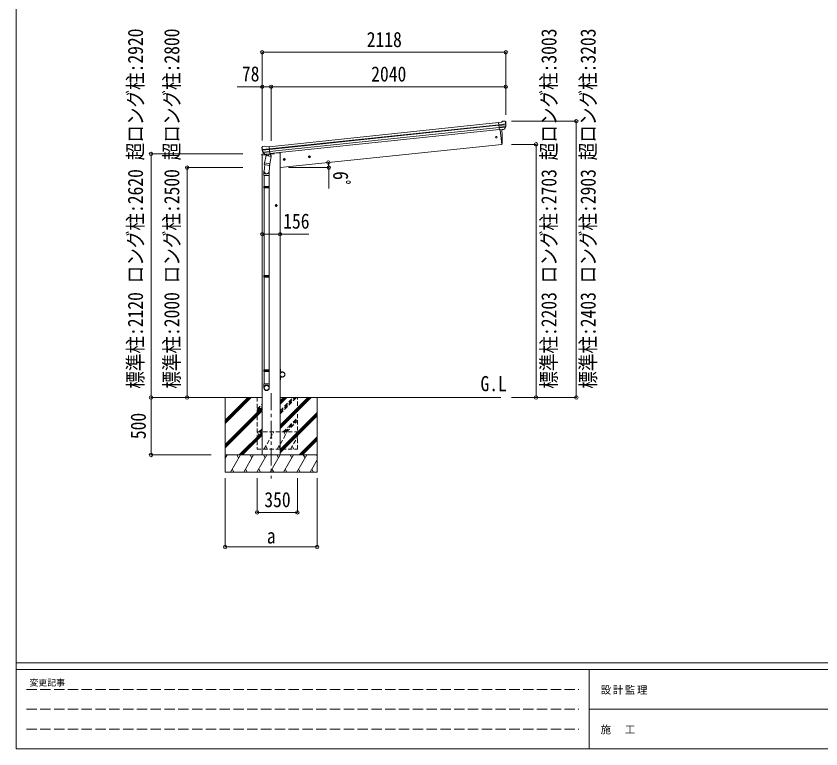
# Model space of a CAD drawing. Units: millimetres, scale not verified. Extents: x -8432 to 28176, y -5820 to 5820.
# Drawn here: x -8432 to -1432, y -5820 to 556 of the extents above; entities that cross this region are included whole.
import ezdxf
from ezdxf.enums import TextEntityAlignment as Align

# ---------------------------------------------------------------- set-up
doc = ezdxf.new("R2010")
doc.units = ezdxf.units.MM
doc.header["$LTSCALE"] = 30
doc.header["$PDMODE"] = 32
doc.header["$PDSIZE"] = 30
for name, pattern in [('CHAIN1', [8, 5, -1, 1, -1]), ('DASHED1', [1.8, 1.2, -0.6]), ('DASHED3', [4, 3, -1])]:
    doc.linetypes.add(name, pattern=pattern)
for name, color, linetype, lineweight in [('0-0_0', 7, 'Continuous', 9), ('0-1_本体', 5, 'CHAIN1', 9), ('0-3_ELV2', 4, 'Continuous', 9), ('0-6_OTH_LINE', 6, 'Continuous', 9), ('0-7_SHAPE', 7, 'Continuous', 9), ('0-9_OUTLINE', 7, 'Continuous', 9), ('F-0_240', 7, 'Continuous', 9)]:
    doc.layers.add(name, color=color, linetype=linetype, lineweight=lineweight)
doc.styles.add('ＭＳ ゴシック', font='')
doc.styles.get('ＭＳ ゴシック').set_extended_font_data('MS Gothic')

msp = doc.modelspace()

# ---------------------------------------------------------------- linework, layer by layer
at = {"layer": '0-0_0'}
for p, q in [((-6742.37, -2762.41), (-6291.23, -2762.41)), ((-6613.73, -2988.98), (-6387.1, -2762.35)), ((-6613.73, -2974.84), (-6401.24, -2762.35)), ((-6613.73, -2960.69), (-6415.38, -2762.35)), ((-6135.73, -2819.35), (-6078.73, -2762.35)), ((-6135.73, -2805.2), (-6092.87, -2762.35)), ((-6135.73, -2791.06), (-6107.02, -2762.35)), ((-6135.73, -2762.41), (-4216.79, -2762.41)), ((-6135.73, -3031.48), (-5866.66, -2762.41)), ((-6135.73, -3017.34), (-5880.8, -2762.41)), ((-6135.73, -3003.19), (-5894.94, -2762.41)), ((-5813.73, -2762.41), (-5813.73, -3412.35)), ((-6613.73, -3172.82), (-6291.73, -2850.83)), ((-6613.73, -3186.97), (-6291.73, -2864.97)), ((-6613.73, -3201.11), (-6291.73, -2879.11)), ((-6135.73, -3215.32), (-5813.73, -2893.33)), ((-6135.73, -3229.47), (-5813.73, -2907.47)), ((-6135.73, -3243.61), (-5813.73, -2921.61)), ((-6491.12, -3262.35), (-6291.73, -3062.96)), ((-6476.98, -3262.35), (-6291.73, -3077.1)), ((-6462.83, -3262.35), (-6291.73, -3091.24)), ((-5970.62, -3262.35), (-5813.73, -3105.46)), ((-5956.48, -3262.35), (-5813.73, -3119.6)), ((-5942.33, -3262.35), (-5813.73, -3133.74)), ((-5813.73, -3262.35), (-6613.73, -3262.35)), ((-6613.73, -3291.29), (-6597.02, -3262.35)), ((-6612.02, -3288.33), (-6613.73, -3285.37)), ((-6568.15, -3412.35), (-6481.55, -3262.35)), ((-6496.55, -3288.33), (-6511.55, -3262.35)), ((-6452.68, -3412.35), (-6366.08, -3262.35)), ((-6381.08, -3288.33), (-6396.08, -3262.35)), ((-6337.21, -3412.35), (-6250.61, -3262.35)), ((-6265.61, -3288.33), (-6280.61, -3262.35)), ((-6221.74, -3412.35), (-6135.14, -3262.35)), ((-6150.14, -3288.33), (-6165.14, -3262.35)), ((-6106.27, -3412.35), (-6019.67, -3262.35)), ((-6034.67, -3288.33), (-6049.67, -3262.35)), ((-5990.8, -3412.35), (-5904.2, -3262.35)), ((-5919.2, -3288.33), (-5934.2, -3262.35)), ((-5813.73, -3271.02), (-5818.73, -3262.35)), ((-5875.33, -3412.35), (-5813.73, -3305.64)), ((-6553.15, -3386.37), (-6538.15, -3412.35)), ((-6437.68, -3386.37), (-6422.68, -3412.35)), ((-6322.21, -3386.37), (-6307.21, -3412.35)), ((-6206.74, -3386.37), (-6191.74, -3412.35)), ((-6091.27, -3386.37), (-6076.27, -3412.35)), ((-5975.8, -3386.37), (-5960.81, -3412.35)), ((-5860.34, -3386.37), (-5845.34, -3412.35))]:
    msp.add_line(p, q, dxfattribs=at)
at = {"layer": '0-0_0', "linetype": 'DASHED1'}
for p, q in [((-6335.73, -2762.41), (-6335.73, -3212.41)), ((-6135.73, -2905.17), (-5992.96, -2762.41)), ((-6135.73, -2891.03), (-6007.1, -2762.41)), ((-6135.73, -2876.89), (-6021.25, -2762.41)), ((-5985.73, -3212.41), (-5985.73, -2762.41)), ((-6335.73, -2864.75), (-6291.23, -2820.25)), ((-6335.73, -2878.9), (-6291.23, -2834.4)), ((-6335.73, -2893.04), (-6291.23, -2848.54)), ((-6060.73, -3014.02), (-5985.73, -2939.02)), ((-6094.98, -3062.41), (-5985.73, -2953.16)), ((-6080.83, -3062.41), (-5985.73, -2967.3)), ((-6335.73, -3115.52), (-6305.06, -3062.41)), ((-6335.73, -3062.41), (-5985.73, -3062.41)), ((-6320.06, -3088.39), (-6335.07, -3062.41)), ((-6321.25, -3062.41), (-6291.23, -3032.38)), ((-6307.11, -3062.41), (-6291.23, -3046.53)), ((-6292.97, -3062.41), (-6291.23, -3060.67)), ((-6276.2, -3212.41), (-6189.59, -3062.41)), ((-6204.59, -3088.39), (-6219.6, -3062.41)), ((-6160.73, -3212.41), (-6074.12, -3062.41)), ((-6109.12, -3062.41), (-6063.12, -3016.41)), ((-6089.12, -3088.39), (-6104.12, -3062.41)), ((-6045.26, -3212.41), (-5985.73, -3109.3)), ((-6335.73, -3212.41), (-5985.73, -3212.41)), ((-6261.2, -3186.43), (-6246.2, -3212.41)), ((-6145.73, -3186.43), (-6130.73, -3212.41)), ((-6030.26, -3186.43), (-6015.26, -3212.41))]:
    msp.add_line(p, q, dxfattribs=at)
at = {"layer": '0-0_0'}
msp.add_lwpolyline([(-6613.73, -2762.41), (-6613.73, -3412.35), (-5813.73, -3412.35)], dxfattribs=at)
at = {"layer": '0-1_本体'}
msp.add_line((-6213.73, -2724.11), (-6213.73, -3467.43), dxfattribs=at)
at = {"layer": '0-3_ELV2'}
for p, q in [((-6231.32, -580.4), (-4235.24, -370.61)), ((-6229.33, -599.3), (-4233.25, -389.5)), ((-6228.91, -603.48), (-4232.81, -393.68)), ((-6226.81, -623.34), (-4230.72, -413.54)), ((-4208.92, -365.83), (-4235.44, -368.62)), ((-4228.66, -433.17), (-4235.44, -368.62)), ((-4233.29, -389.15), (-4173.55, -382.87)), ((-4173.07, -388.73), (-4232.67, -395)), ((-4173.91, -405.49), (-4230.94, -411.48)), ((-4175.29, -410.15), (-4230.47, -415.95)), ((-4208.92, -365.83), (-4197.32, -358.86)), ((-4196.09, -358.45), (-4182.61, -357.03)), ((-4183.86, -426.73), (-4174.41, -408.43)), ((-4182.8, -427.16), (-4172.68, -408.9)), ((-4178.94, -358.12), (-4178.94, -358.11)), ((-4178.94, -358.12), (-4173.76, -362.31)), ((-4172.37, -366.01), (-4172.68, -364.16)), ((-4228.96, -430.28), (-6225.05, -640.07)), ((-4185.31, -428.38), (-4228.68, -432.94)), ((-4228.66, -433.17), (-4218.71, -432.12)), ((-4221.78, -432.44), (-4208.39, -559.84)), ((-4218.71, -432.12), (-4218.44, -432.19)), ((-4218.44, -432.19), (-4193.11, -429.52)), ((-4193.11, -429.52), (-4192.86, -429.41)), ((-4192.86, -429.41), (-4185.17, -428.6)), ((-4208.39, -559.84), (-6135.73, -762.41)), ((-4208.39, -559.84), (-4206.34, -559.55)), ((-6293.77, -588.98), (-6293.85, -587.1)), ((-6288.98, -579.89), (-6293.18, -585.07)), ((-6229.37, -598.94), (-6289.11, -605.22)), ((-6288.98, -579.89), (-6288.98, -579.89)), ((-6288.36, -611.06), (-6228.76, -604.8)), ((-6272.14, -576.65), (-6285.62, -578.06)), ((-6284.06, -627.27), (-6227.02, -621.28)), ((-6281.73, -631.54), (-6226.55, -625.75)), ((-6258.05, -581.2), (-6270.85, -576.79)), ((-6258.05, -581.2), (-6231.53, -578.41)), ((-6224.75, -642.97), (-6231.53, -578.41)), ((-6293.48, -647.57), (-6294.38, -654.4)), ((-6294.38, -654.4), (-6260.64, -650.85)), ((-6291.23, -3262.35), (-6291.23, -654.07)), ((-6273.97, -643.2), (-6290.82, -644.97)), ((-6270.85, -646.62), (-6284.55, -630.86)), ((-6269.91, -645.98), (-6282.96, -630.05)), ((-6260.55, -646.73), (-6268.24, -647.54)), ((-6268.15, -647.3), (-6224.77, -642.74)), ((-6260.28, -646.79), (-6260.55, -646.73)), ((-6234.94, -644.13), (-6260.28, -646.79)), ((-6234.69, -644.01), (-6234.94, -644.13)), ((-6224.75, -642.97), (-6234.69, -644.01)), ((-6220.63, -646.65), (-6191.36, -643.57)), ((-6186.5, -636.02), (-6186.93, -639.25)), ((-6135.73, -3262.35), (-6135.73, -633.41)), ((-6089.57, -690.19), (-6109.46, -692.28)), ((-6100.3, -683.77), (-6106.37, -688.18)), ((-6106.37, -688.18), (-6105.59, -695.64)), ((-6105.59, -695.64), (-6098.73, -698.7)), ((-6098.47, -701.18), (-6100.56, -681.29)), ((-6093.44, -686.82), (-6100.3, -683.77)), ((-5870.77, -667.19), (-5890.66, -669.28)), ((-5881.5, -660.77), (-5887.58, -665.18)), ((-5887.58, -665.18), (-5886.79, -672.65)), ((-5886.79, -672.65), (-5879.93, -675.7)), ((-5879.67, -678.18), (-5881.76, -658.29)), ((-5874.65, -663.82), (-5881.5, -660.77)), ((-6159.73, -1091.96), (-6179.73, -1091.96)), ((-6169.73, -1084.45), (-6176.23, -1088.2)), ((-6176.23, -1088.2), (-6176.23, -1095.71)), ((-6176.23, -1095.71), (-6169.73, -1099.46)), ((-6169.73, -1101.96), (-6169.73, -1081.96)), ((-6163.23, -1088.2), (-6169.73, -1084.45)), ((-6135.73, -3062.41), (-6135.73, -2512.41)), ((-6135.73, -2517.41), (-6133.73, -2517.41)), ((-6133.73, -2540.11), (-6133.73, -2517.41)), ((-6110.73, -2540.11), (-6133.73, -2540.11)), ((-6133.73, -2542.11), (-6115.73, -2542.11)), ((-6133.73, -2582.71), (-6115.73, -2582.71)), ((-6133.73, -2584.71), (-6133.73, -2607.41)), ((-6115.73, -2584.71), (-6133.73, -2584.71)), ((-6135.73, -2607.41), (-6133.73, -2607.41))]:
    msp.add_line(p, q, dxfattribs=at)
for points in [[(-6135.73, -633.41), (-6155.73, -633.41), (-6186.58, -636.65)], [(-6098.73, -698.7), (-6092.66, -694.28), (-6093.44, -686.82)], [(-5879.93, -675.7), (-5873.86, -671.29), (-5874.65, -663.82)], [(-6169.73, -1099.46), (-6163.23, -1095.71), (-6163.23, -1088.2)]]:
    msp.add_lwpolyline(points, dxfattribs=at)
for centre, radius in [((-4255.18, -497.29), 6.5), ((-6099.51, -691.23), 8.5), ((-6099.51, -691.23), 7.7), ((-6099.51, -691.23), 6.5), ((-5880.72, -668.23), 8.5), ((-5880.72, -668.23), 7.7), ((-5880.72, -668.23), 6.5), ((-6169.73, -1091.96), 8.5), ((-6169.73, -1091.96), 7.7), ((-6169.73, -1091.96), 6.5), ((-6115.73, -2562.41), 20), ((-6213.48, -3112.35), 5)]:
    msp.add_circle(centre, radius, dxfattribs=at)
for centre, radius, start, end in [((-4195.78, -361.43), 3, 96.02369, 120.97631), ((-4182.09, -362), 5, 51.04426, 95.95574), ((-4365.93, -387.66), 192.44, 1.4271, 6.57578), ((-4177.07, -407.05), 3, 332.69111, 354.20009), ((-4373.26, -387.12), 200.2, 354.20009, 359.53883), ((-4128.28, -380.75), 45.32, 182.67122, 185.64518), ((-4172.88, -390.07), 1.35, 95.1605, 97.91927), ((-4170.28, -388.52), 2.74, 179.02151, 184.43412), ((-4175.31, -407.44), 3, 331, 354.13916), ((-4373.26, -387.12), 202, 354.13916, 6), ((-5102.99, -519.63), 900, 357.63919, 5.64986), ((-4185.42, -425.71), 2.99, 285.2717, 331.00739), ((-4206.75, -556.58), 3, 278, 357.63919), ((-6092.87, -567.86), 202, 186, 197.86084), ((-6099.94, -569.91), 192.44, 185.42422, 190.5729), ((-6333.83, -612.57), 45.32, 6.35482, 9.32878), ((-6285.1, -583.04), 5, 96.04426, 140.95574), ((-6291.14, -611.43), 2.74, 7.56588, 12.97849), ((-6288.26, -612.41), 1.35, 94.08073, 96.8395), ((-6092.87, -567.86), 200.2, 192.46117, 197.79991), ((-6282.28, -628.9), 3, 197.86084, 221), ((-6280.64, -628.14), 3, 197.79991, 219.30889), ((-6271.82, -579.63), 3, 71.02369, 95.97631), ((-6290.5, -647.96), 3, 96, 172.5), ((-6268.59, -644.66), 2.99, 220.99261, 266.7283), ((-6191.88, -638.6), 5, 276, 352.5), ((-6133.73, -2540.11), 2, 180, 270), ((-6133.73, -2584.71), 2, 90, 180)]:
    msp.add_arc(centre, radius, start, end, dxfattribs=at)
at = {"layer": '0-3_ELV2', "color": 5}
msp.add_arc((-6115.73, -2562.41), 22.3, 270, 90, dxfattribs=at)
at = {"layer": '0-3_ELV2', "color": 3}
msp.add_arc((-6115.73, -2562.41), 20.3, 270, 90, dxfattribs=at)
at = {"layer": '0-3_ELV2'}
for centre, major_axis, ratio, start_param, end_param in [((-4174.63, -365.61), (-0.87, 5.91), 0.020485, 0.671432, 1.5691306), ((-4180.03, -361.1), (5.88, -1.31), 0.24881, 0.460585, 0.4641038), ((-4175.65, -364.64), (-2.34, 1.9), 0.995767, 3.9859716, 4.712389), ((-4370.96, -409.07), (-20.92, 199.05), 0.994373, 4.7113789, 4.7277536), ((-4185.62, -425.41), (-0.11, 3), 0.642905, 3.2459383, 4.203928), ((-4185.49, -425.61), (1.66, -2.51), 0.997631, 5.8041905, 5.8929484), ((-4185.56, -425.5), (3.53, -2.11), 0.650902, 5.2561448, 5.3289554), ((-4183.19, -425.15), (1.08, 3.13), 0.040856, 2.1135035, 2.1416249), ((-6290.85, -586.96), (1.9, 2.34), 0.995767, 1.5707963, 2.2972137), ((-6287.3, -582.58), (-5.48, -2.51), 0.24881, 5.8190815, 5.8226003), ((-6291.64, -588.12), (-0.38, 5.97), 0.020485, 4.7140547, 5.6117533), ((-6090.57, -589.81), (-20.92, 199.05), 0.994373, 1.5554317, 1.5718064), ((-6270.89, -644.58), (-1.71, 2.84), 0.040856, 4.1415604, 4.1696818), ((-6268.46, -644.32), (-0.51, 2.96), 0.642905, 2.0792573, 3.037247), ((-6268.5, -644.43), (-3.02, -2.79), 0.650902, 0.9542299, 1.0270405), ((-6268.55, -644.55), (-1.1, -2.8), 0.997631, 0.3902369, 0.4789948)]:
    msp.add_ellipse(centre, major_axis=major_axis, ratio=ratio, start_param=start_param, end_param=end_param, dxfattribs=at)
at = {"layer": '0-6_OTH_LINE'}
for p, q in [((-6291.23, 240.99), (-6291.23, -303.69)), ((-4173.34, 240.99), (-6291.23, 240.99)), ((-4173.34, 240.99), (-4173.34, -303.69)), ((-6291.23, -59.01), (-6508.52, -59.01)), ((-6291.23, -59.01), (-6291.23, -526.43)), ((-6213.48, -59.01), (-6291.23, -59.01)), ((-4173.34, -59.01), (-6213.48, -59.01)), ((-6213.48, -59.01), (-6213.48, -528.26)), ((-4173.34, -59.01), (-4173.34, -303.69)), ((-3559.65, -359.01), (-4122.51, -359.01)), ((-3559.65, -359.01), (-3559.65, -2762.41)), ((-3909.65, -559.84), (-4122.51, -559.84)), ((-3909.65, -559.84), (-3909.65, -2762.41)), ((-7258.37, -642.92), (-6461.4, -642.92)), ((-7258.37, -642.92), (-7258.37, -2762.41)), ((-6944.84, -762.41), (-6461.4, -762.41)), ((-6944.84, -2762.41), (-6944.84, -762.41)), ((-6291.23, -1341.96), (-6135.73, -1341.96)), ((-6135.73, -1341.96), (-5885.78, -1341.96)), ((-7258.37, -2762.41), (-6734.4, -2762.41)), ((-7258.37, -3262.35), (-7258.37, -2762.41)), ((-6944.84, -2762.41), (-6734.4, -2762.41)), ((-3909.65, -2762.41), (-4122.51, -2762.41)), ((-3559.65, -2762.41), (-4122.51, -2762.41)), ((-7258.37, -3262.35), (-6734.4, -3262.35)), ((-6613.73, -4062.35), (-6613.73, -3463.35)), ((-6335.73, -3762.35), (-6335.73, -3463.35)), ((-5985.73, -3762.35), (-5985.73, -3463.35)), ((-5813.73, -4062.35), (-5813.73, -3463.35)), ((-6335.73, -3762.35), (-5985.73, -3762.35)), ((-5813.73, -4062.35), (-6613.73, -4062.35))]:
    msp.add_line(p, q, dxfattribs=at)
at = {"layer": '0-6_OTH_LINE', "lineweight": 18}
for q in [(-6061.36, -762.41), (-5712.81, -943.91)]:
    msp.add_line((-5712.81, -762.41), q, dxfattribs=at)
at = {"layer": '0-6_OTH_LINE'}
msp.add_arc((-6061.36, -762.41), 348.55, 0, 7.27608, dxfattribs=at)
for p in [(-6291.23, 240.99), (-4173.34, 240.99), (-6291.23, -59.01), (-6213.48, -59.01), (-4173.34, -59.01), (-3559.65, -359.01), (-3909.65, -559.84), (-7258.37, -642.92), (-6944.84, -762.41), (-5715.62, -718.26), (-5712.81, -762.41), (-6291.23, -1341.96), (-6135.73, -1341.96), (-7258.37, -2762.41), (-6944.84, -2762.41), (-3909.65, -2762.41), (-3559.65, -2762.41), (-7258.37, -3262.35), (-6335.73, -3762.35), (-5985.73, -3762.35), (-6613.73, -4062.35), (-5813.73, -4062.35)]:
    msp.add_point(p, dxfattribs=at)
at = {"layer": '0-9_OUTLINE'}
for p, q in [((-6257.41, -655.9), (-6270.77, -721.56)), ((-6267.4, -647.54), (-6226.73, -643.27)), ((-6264.04, -647.84), (-6264.19, -648.57)), ((-6263.57, -649.7), (-6238.82, -659.45)), ((-6212.53, -665.03), (-6257.41, -655.9)), ((-6255.24, -652.98), (-6255.89, -656.21)), ((-6234.43, -644.46), (-6237.35, -658.81)), ((-6225.89, -730.69), (-6212.53, -665.03)), ((-6224.91, -641.38), (-6223.98, -641.57)), ((-6223.98, -641.57), (-6212.78, -658.49)), ((-6212.78, -658.49), (-6214.05, -664.73)), ((-6268.36, -736.85), (-6273.92, -792.57)), ((-6273.25, -733.81), (-6270.76, -721.56)), ((-6273.03, -735.2), (-6273.04, -735.2)), ((-6271.7, -736.17), (-6230.74, -744.5)), ((-6225.89, -730.69), (-6270.77, -721.56)), ((-6225.45, -728.55), (-6232.11, -796.29)), ((-6225.9, -730.69), (-6228.44, -743.16)), ((-6276.07, -829.73), (-6276.07, -795.38)), ((-6230.07, -829.73), (-6276.07, -829.73)), ((-6274.07, -829.73), (-6274.07, -926.47)), ((-6232.07, -829.73), (-6232.07, -926.47)), ((-6230.07, -795.07), (-6230.07, -829.73)), ((-6276.07, -928.47), (-6275.07, -926.47)), ((-6230.07, -928.47), (-6276.07, -928.47)), ((-6230.07, -936.47), (-6276.07, -936.47)), ((-6231.07, -926.47), (-6275.07, -926.47)), ((-6231.07, -938.47), (-6275.07, -938.47)), ((-6274.07, -938.47), (-6274.07, -1702.35)), ((-6232.07, -938.47), (-6232.07, -1702.35)), ((-6230.07, -928.47), (-6231.07, -926.47)), ((-6230.07, -936.47), (-6231.07, -938.47)), ((-6230.07, -928.47), (-6230.07, -936.47)), ((-6276.07, -1704.35), (-6275.07, -1702.35)), ((-6230.07, -1704.35), (-6276.07, -1704.35)), ((-6230.07, -1712.35), (-6276.07, -1712.35)), ((-6231.07, -1702.35), (-6275.07, -1702.35)), ((-6231.07, -1714.35), (-6275.07, -1714.35)), ((-6274.07, -1714.35), (-6274.07, -2522.85)), ((-6232.07, -1714.35), (-6232.07, -2522.85)), ((-6230.07, -1704.35), (-6231.07, -1702.35)), ((-6230.07, -1712.35), (-6231.07, -1714.35)), ((-6230.07, -1704.35), (-6230.07, -1712.35)), ((-6276.07, -2524.85), (-6275.07, -2522.85)), ((-6230.07, -2524.85), (-6276.07, -2524.85)), ((-6230.07, -2532.85), (-6276.07, -2532.85)), ((-6231.07, -2522.85), (-6275.07, -2522.85)), ((-6231.07, -2534.85), (-6275.07, -2534.85)), ((-6274.07, -2534.85), (-6274.07, -2644.85)), ((-6232.07, -2534.85), (-6232.07, -2644.85)), ((-6230.07, -2524.85), (-6231.07, -2522.85)), ((-6230.07, -2532.85), (-6231.07, -2534.85)), ((-6230.07, -2524.85), (-6230.07, -2532.85)), ((-6276.07, -2678.99), (-6276.07, -2644.85)), ((-6230.07, -2644.85), (-6276.07, -2644.85)), ((-6230.07, -2678.99), (-6230.07, -2644.85))]:
    msp.add_line(p, q, dxfattribs=at)
for points in [[(-6276.07, -928.47), (-6276.07, -936.47), (-6275.07, -938.47)], [(-6276.07, -1704.35), (-6276.07, -1712.35), (-6275.07, -1714.35)], [(-6276.07, -2524.85), (-6276.07, -2532.85), (-6275.07, -2534.85)]]:
    msp.add_lwpolyline(points, dxfattribs=at)
for centre, radius, start, end in [((-6267.45, -647.04), 0.5, 240.73754, 276), ((-6264.53, -647.74), 0.5, 348.5, 96), ((-6263.21, -648.77), 1, 168.5, 248.5), ((-6238.34, -658.53), 1.03, 242.53897, 344.46569), ((-6233.85, -644.62), 0.604, 93.09842, 164.70595), ((-6226.78, -642.77), 0.5, 276, 311.26246), ((-6271.35, -734.23), 1.95, 167.54017, 209.97766), ((-6271.3, -734.21), 2, 209.90962, 258.5), ((-6230.34, -742.54), 2, 258.5, 341.96843), ((-6246.07, -795.38), 30, 177.45142, 180)]:
    msp.add_arc(centre, radius, start, end, dxfattribs=at)
for centre, major_axis, ratio, start_param, end_param in [((-6253.07, -795.07), (23, 0), 0.996195, 2.621936, 6.6074797), ((-6253.07, -795.07), (21, 0), 0.996195, 3.0215498, 6.2247991), ((-6253.07, -2677.25), (-23, 0), 0.996195, 3.1415927, 6.2831853), ((-6253.07, -2678.99), (-23, 0), 0.996195, 3.1415927, 6.2831853), ((-6253.07, -2678.99), (0, -23.43), 0.981806, 4.712389, 7.8539816)]:
    msp.add_ellipse(centre, major_axis=major_axis, ratio=ratio, start_param=start_param, end_param=end_param, dxfattribs=at)
msp.add_ellipse((-6253.07, -2678.99), major_axis=(21, 0), ratio=0.996195, dxfattribs=at)
at = {"layer": 'F-0_240', "color": 5}
for p, q in [((-8432.06, 5820), (-8432.06, -5820)), ((-8432.06, -5070), (8007.94, -5070)), ((-8432.06, -5130), (5341.19, -5130)), ((-3448.82, -5130), (-3448.82, -5820)), ((-3448.82, -5475), (2701.18, -5475)), ((-8432.06, -5820), (8007.94, -5820))]:
    msp.add_line(p, q, dxfattribs=at)
at = {"layer": 'F-0_240', "color": 4, "linetype": 'DASHED3'}
for p, q in [((-8342.06, -5302.5), (-3538.82, -5302.5)), ((-8342.06, -5475), (-3538.82, -5475)), ((-8342.06, -5647.5), (-3538.82, -5647.5))]:
    msp.add_line(p, q, dxfattribs=at)

# ---------------------------------------------------------------- texts
at = {"layer": '0-6_OTH_LINE', "color": 7, "style": 'ＭＳ ゴシック', "width": 0.85}
for s, rotation, p in [('標準柱:2120 ロング柱:2620 超ロング柱:2920', 90, (-7289.01, -2686.35)), ('標準柱:2000 ロング柱:2500 超ロング柱:2800', 90, (-6972.92, -2686.35)), ('標準柱:2203 ロング柱:2703 超ロング柱:3003', 90, (-3692.77, -2686.35)), ('標準柱:2403 ロング柱:2903 超ロング柱:3203', 90, (-3351.82, -2686.35)), ('6ﾟ', 270, (-5713.27, -793.93)), ('500', 90, (-7264.37, -3124.88))]:
    msp.add_text(s, height=132, rotation=rotation, dxfattribs=at).set_placement(p, align=Align.BOTTOM_LEFT)
for s, p in [('2118', (-5382.29, 246.99)), ('78', (-6468.26, -52.12)), ('2040', (-5343.41, -53.01)), ('156', (-6108.8, -1332.98)), ('350', (-6273.23, -3756.35)), ('a', (-6251.23, -4072.35))]:
    msp.add_text(s, height=132, dxfattribs=at).set_placement(p, align=Align.BOTTOM_LEFT)
at = {"layer": '0-7_SHAPE', "style": 'ＭＳ ゴシック', "width": 0.85}
msp.add_text('G.L', height=132, dxfattribs=at).set_placement((-4393.05, -2747.44), align=Align.BOTTOM_LEFT)
at = {"layer": 'F-0_240', "style": 'ＭＳ ゴシック'}
msp.add_text('変更記事', height=54.99, dxfattribs=at).set_placement((-8314.83, -5287.5), align=Align.BOTTOM_LEFT)
at = {"layer": 'F-0_240', "char_height": 65.98, "attachment_point": 7, "style": 'ＭＳ ゴシック'}
for s, insert in [('\\T1.17;設計監理', (-3347.49, -5347.5)), ('\\T1.17;施\u3000工', (-3347.49, -5692.5))]:
    msp.add_mtext(s, dxfattribs=dict(at, insert=insert))

doc.saveas('drawing.dxf')
